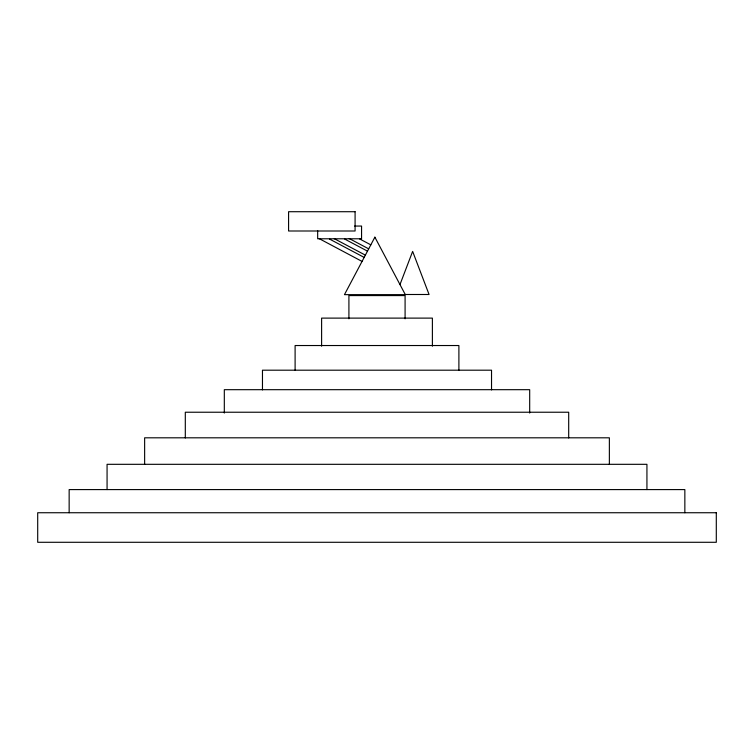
<?xml version="1.0" encoding="UTF-8"?>
<svg xmlns="http://www.w3.org/2000/svg" width="754" height="754" viewBox="0 0 754 754"><rect width="100%" height="100%" fill="white"/><g stroke="black" fill="none" stroke-linecap="round" stroke-linejoin="round"><path stroke-width="1.13" d="M399.978 284.578L412.636 251.402L429.064 294.494L405.237 294.494M319.272 238.688L362.043 261.421M354.625 226.059L361.562 226.059L361.562 238.782L317.67 238.782L317.67 230.686M359.573 238.886L370.817 244.843M349.262 238.566L368.697 248.858M344.71 239.075L367.49 251.139M334.305 238.698L365.37 255.144M329.517 239.056L364.163 257.406M684.849 512.739L684.849 489.591L69.151 489.591L69.151 512.739M646.932 489.572L646.932 464.313L107.068 464.313L107.068 489.572M609.364 464.398L609.364 437.81L144.636 437.81L144.636 464.398M568.695 437.961L568.695 412.231L185.305 412.231L185.305 437.961M529.685 413.06L529.685 389.686L224.315 389.686L224.315 413.06M491.533 389.912L491.533 370.195L262.467 370.195L262.467 389.912M458.894 370.129L458.894 345.53L295.106 345.53L295.106 370.129M432.391 346.18L432.391 318.113L321.609 318.113L321.609 346.18M405.087 318.81L405.087 295.577L348.913 295.577L348.913 318.81M374.879 237.18L344.455 294.644L405.313 294.644L374.879 237.18M355.087 211.714L288.584 211.714L288.584 230.997L355.087 230.997L355.087 211.714M716.3 512.739L37.7 512.739L37.7 542.286L716.3 542.286L716.3 512.739"/></g></svg>
